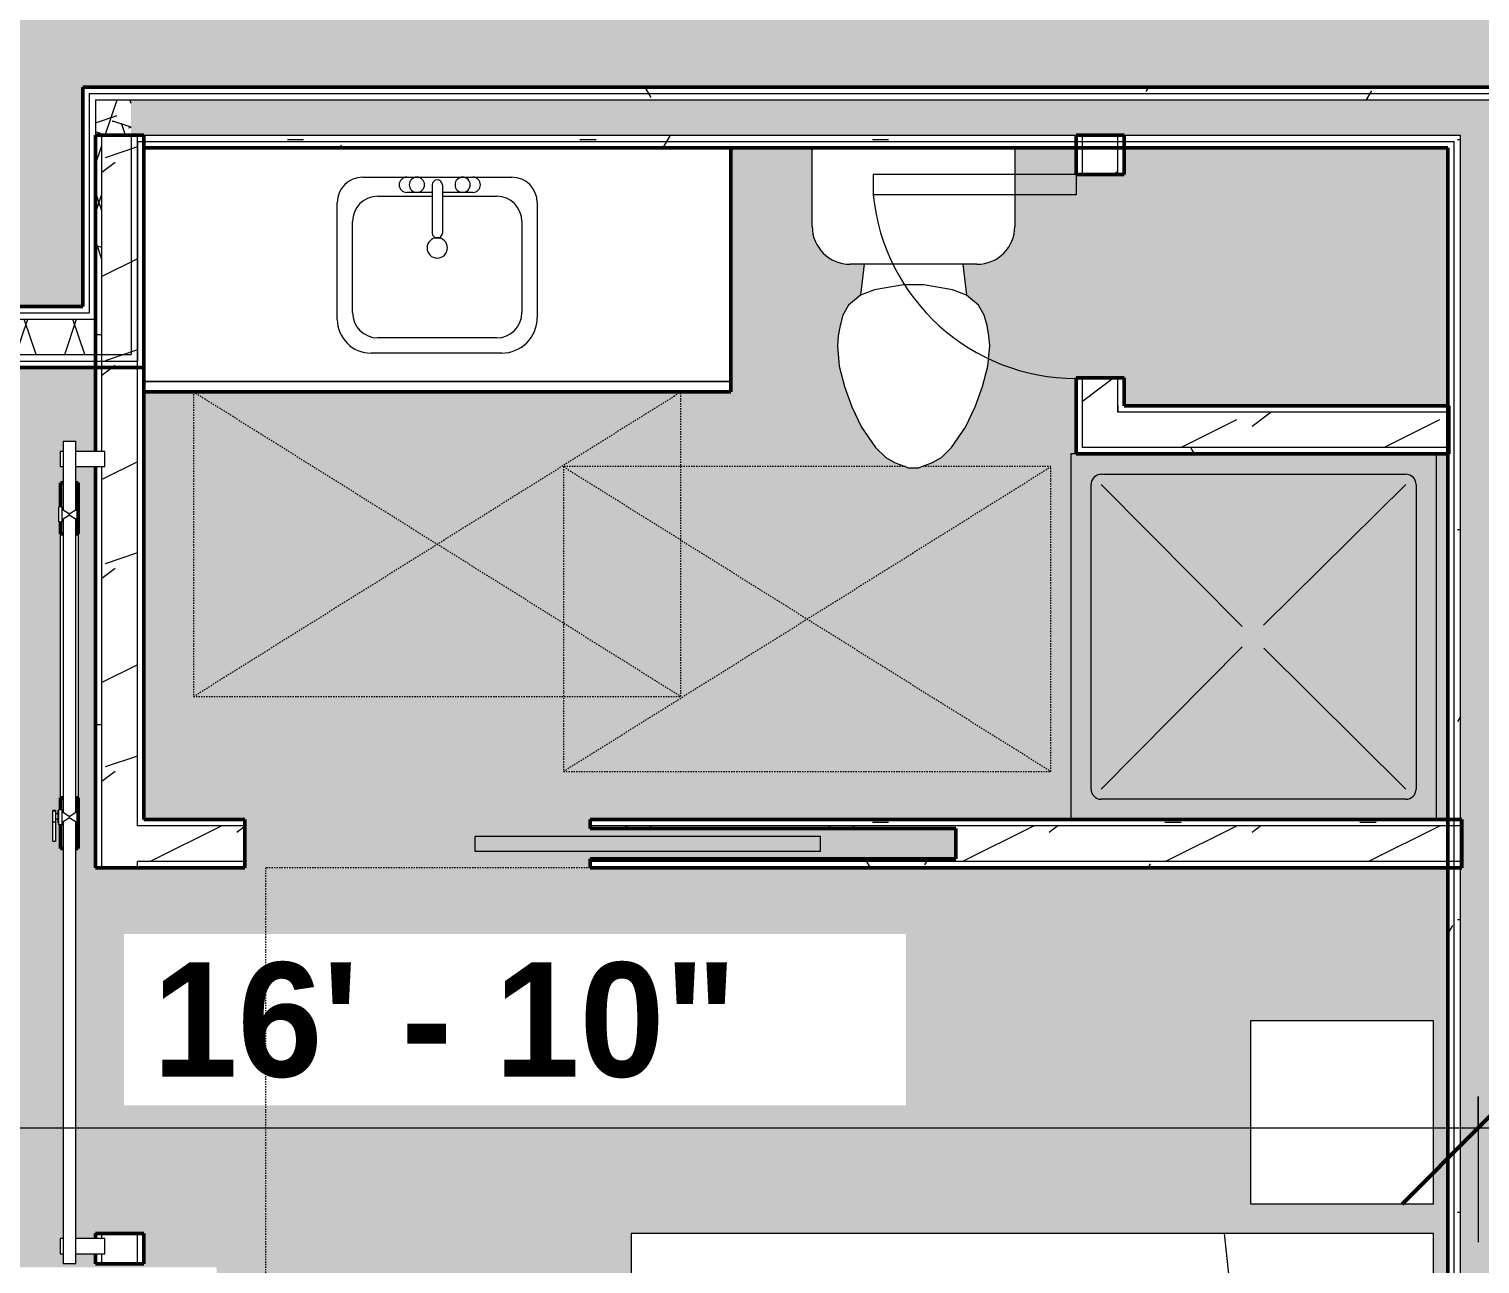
# Model space of a CAD drawing. Header units: inches. Extents: x -4292 to -464, y 9706 to 12474.
# Drawn here: x -3078.2 to -2935.4, y 10266.9 to 10388.5 of the extents above; entities that cross this region are included whole.
import ezdxf

# ---------------------------------------------------------------- set-up
doc = ezdxf.new("R2010")
doc.units = ezdxf.units.IN
doc.header["$MEASUREMENT"] = 0
doc.linetypes.add('Dash', pattern=[0.25, 0.125, -0.125])
for name, color, linetype, lineweight in [('A-ANNO-DIMS', 211, 'Continuous', 9), ('A-ANNO-DIMS-120', 211, 'Continuous', 9), ('A-AREA-PATT-4', 254, 'Continuous', 9), ('A-DOOR-1', 7, 'Continuous', 9), ('A-DOOR-2', 90, 'Continuous', 20), ('A-DOOR-3', 50, 'Continuous', 13), ('A-DOOR-4', 250, 'Continuous', 50), ('A-GENM-HDLN-1', 7, 'Dash', 9), ('A-WALL', 113, 'Continuous', 13), ('A-WALL-2', 250, 'Continuous', 50), ('A-WALL-3', 50, 'Continuous', 13), ('A-WALL-PATT-1', 7, 'Continuous', 9), ('A-WALL-PATT-2', 55, 'Continuous', 9), ('A-WALL-PATT-5', 111, 'Continuous', 9), ('I-FURN-2', 7, 'Continuous', 9), ('I-FURN-HDLN-1', 7, 'Dash', 9), ('I-WALL-1', 2, 'Continuous', 50), ('P-SANR-FIXT-1', 7, 'Continuous', 9), ('Q-CASE-1', 250, 'Continuous', 50), ('Q-CASE-2', 7, 'Continuous', 9)]:
    doc.layers.add(name, color=color, linetype=linetype, lineweight=lineweight)
doc.layers.add('A-AREA-PATT-6', color=254, linetype='Continuous', lineweight=9, transparency=1)
doc.styles.add('Century Gothic_B', font='GOTHICB.TTF', dxfattribs={"height": 11.25})
doc.dimstyles.new('OD__1__Tol__', dxfattribs={"dimscale": 12, "dimtxt": 11.746893, "dimasz": 1.25, "dimexe": 0.9375, "dimexo": 0.625, "dimgap": 0.15625, "dimtad": 1, "dimdec": 0, "dimzin": 3, "dimdsep": 46, "dimlunit": 4, "dimtxsty": 'Century Gothic_B', "dimblk1": 'OBLIQUE', "dimblk2": 'OBLIQUE', "dimsah": 1, "dimcen": 0.09, "dimdle": 0.9375, "dimazin": 0, "dimtfac": 1, "dimtdec": 4, "dimtix": 1, "dimtmove": 0, "dimatfit": 3, "dimfxl": 1, "dimtvp": 1, "dimtfill": 1, "dimfrac": 2, "dimtolj": 1, "dimtzin": 0, "dimarcsym": 2})
pattern_1 = [(0, (0, 0), (38.4, 9.6), [1.584, -27.216, 1.584, -27.216, -153.6]), (0, (0, 0), (38.4, 9.6), [-57.6, 1.584, -56.016, 1.584, -27.216, -67.2]), (0, (0, 0), (38.4, 9.6), [-144, 1.584, -17.616, 1.584, -46.416]), (120, (14.4, 4.8), (-27.513844, 28.4553755), [1.584, -27.216, 1.584, -27.216, -153.6]), (120, (14.4, 4.8), (-27.513844, 28.4553755), [-57.6, 1.584, -56.016, 1.584, -27.216, -67.2]), (120, (14.4, 4.8), (-27.513844, 28.4553755), [-144, 1.584, -17.616, 1.584, -46.416]), (240, (19.2, 24), (-10.886156, -38.0553755), [1.584, -27.216, 1.584, -27.216, -153.6]), (240, (19.2, 24), (-10.886156, -38.0553755), [-57.6, 1.584, -56.016, 1.584, -27.216, -67.2]), (240, (19.2, 24), (-10.886156, -38.0553755), [-144, 1.584, -17.616, 1.584, -46.416])]
pattern_2 = [(161.57, (0.6, 0.6), (-4.80033747, -0.00041462), [0, -34.152, 3.792, 0]), (18.43, (-0.6, 0.6), (-4.80033747, 0.00041462), [0, -34.152, 3.792, 0]), (108.43, (0.6, 0.6), (2.39913218, -12.00105099), [11.382, -26.562]), (71.57, (-0.6, 0.6), (2.39913218, 12.00105099), [11.382, -26.562])]
pattern_3 = [(216.87, (7.997, 19.992), (59.9755286, 39.9843071), [9.996, -89.964]), (206.565, (19.992, 13.994), (-19.991807, -19.992219), [22.352, -22.352]), (198.435, (19.992, 3.998), (-39.983821, -19.991955), [12.644, -50.576])]

# ---------------------------------------------------------------- blocks, each defined once
blk = doc.blocks.new('DIMBLOCK18-FLOOR PLAN - 1ST FLOOR')
at = {"layer": 'A-ANNO-DIMS-120', "lineweight": 50}
for p, q in [((-3137.12, 10280.31), (-3129.62, 10287.81)), ((-2935.52, 10280.31), (-2928.02, 10287.81)), ((-3137.12, 10280.31), (-3144.62, 10272.81)), ((-2935.52, 10280.31), (-2943.02, 10272.81))]:
    blk.add_line(p, q, dxfattribs=at)
at = {"layer": 'A-ANNO-DIMS-120'}
for p, q in [((-3137.12, 10283.41), (-3137.12, 10269.06)), ((-3137.12, 10280.31), (-3137.12, 10283.41)), ((-2935.52, 10283.41), (-2935.52, 10269.06)), ((-2935.52, 10280.31), (-2935.52, 10283.41)), ((-3137.12, 10280.31), (-2935.52, 10280.31))]:
    blk.add_line(p, q, dxfattribs=at)
at = {"layer": 'A-ANNO-DIMS-120', "color": 0, "insert": (-3066.06, 10296.6), "char_height": 11.25, "width": 71.3764, "attachment_point": 1, "line_spacing_factor": 0.984502, "style": 'Century Gothic_B', "bg_fill": 3, "box_fill_scale": 1.25, "bg_fill_color": 256, "bg_fill_true_color": 13158600, "bg_fill_transparency": 0}
blk.add_mtext('16\' - 10"', dxfattribs=at)
blk = doc.blocks.new('_Oblique')
at = {"color": 0, "linetype": 'ByBlock', "lineweight": -2}
blk.add_line((-0.5, -0.5), (0.5, 0.5), dxfattribs=at)
blk = doc.blocks.new('DIMBLOCK19-FLOOR PLAN - 1ST FLOOR')
at = {"layer": 'A-ANNO-DIMS-120', "lineweight": 50}
for p, q in [((-2935.52, 10280.31), (-2928.02, 10287.81)), ((-2701.7, 10280.31), (-2694.2, 10287.81)), ((-2935.52, 10280.31), (-2943.02, 10272.81)), ((-2701.7, 10280.31), (-2709.2, 10272.81))]:
    blk.add_line(p, q, dxfattribs=at)
at = {"layer": 'A-ANNO-DIMS-120'}
for p, q in [((-2935.52, 10283.41), (-2935.52, 10269.06)), ((-2935.52, 10280.31), (-2935.52, 10283.41)), ((-2701.7, 10283.41), (-2701.7, 10269.06)), ((-2701.7, 10280.31), (-2701.7, 10283.41)), ((-2935.52, 10280.31), (-2701.7, 10280.31))]:
    blk.add_line(p, q, dxfattribs=at)
at = {"layer": 'A-ANNO-DIMS-120', "color": 0, "insert": (-2843.97, 10296.6), "char_height": 11.25, "width": 60.8601, "attachment_point": 1, "line_spacing_factor": 0.984502, "style": 'Century Gothic_B', "bg_fill": 3, "box_fill_scale": 1.25, "bg_fill_color": 256, "bg_fill_true_color": 13158600, "bg_fill_transparency": 0}
blk.add_mtext('19\' - 6"', dxfattribs=at)

msp = doc.modelspace()

# ---------------------------------------------------------------- hatches: boundary and pattern name
at = {"layer": 'A-AREA-PATT-4'}
h = msp.add_hatch(color=256, dxfattribs=at)
h.paths.add_polyline_path([(-3131.12374, 10355.1894), (-3129.37374, 10355.1894), (-3129.37374, 10319.1894), (-3131.12374, 10319.1894), (-3131.12374, 10349.7289)], flags=0)
h.paths.add_polyline_path([(-2953.61252, 10018.7144), (-2938.52374, 10018.7144), (-2938.52374, 10050.6519), (-2965.14874, 10050.6519), (-2965.14874, 10050.0269), (-2969.89874, 10050.0269), (-2969.89874, 10055.4019), (-2962.39733, 10055.4019), (-2962.39733, 10157.1644), (-3017.15259, 10157.12279), (-3017.17465, 10154.433), (-3017.21025, 10154.34705), (-3017.34944, 10154.2894), (-3018.24552, 10154.26831), (-3018.24552, 10154.0394), (-3020.8687, 10154.0394), (-3020.8687, 10153.7894), (-3021.45925, 10153.7894), (-3021.45925, 10154.0394), (-3022.0498, 10154.0394), (-3022.0498, 10153.7894), (-3022.64035, 10153.7894), (-3022.64035, 10154.0394), (-3023.2309, 10154.0394), (-3023.2309, 10153.7894), (-3023.82145, 10153.7894), (-3023.82145, 10154.0394), (-3024.412, 10154.0394), (-3024.412, 10153.7894), (-3025.00255, 10153.7894), (-3025.00255, 10154.0394), (-3034.39358, 10154.0394), (-3034.39358, 10153.7894), (-3036.29501, 10153.7894), (-3036.30588, 10154.0394), (-3040.05964, 10154.0394), (-3040.05964, 10154.2894), (-3040.95574, 10154.2894), (-3041.15259, 10154.48625), (-3041.15259, 10157.1644), (-3052.73624, 10157.1644), (-3052.73624, 10149.1644), (-3088.48624, 10149.1644), (-3088.48624, 10157.1644), (-3093.23624, 10157.1644), (-3093.23624, 10266.56899), (-3059.73624, 10266.56899), (-3059.73624, 10256.7269), (-3058.98624, 10256.7269), (-3058.98624, 10254.2269), (-3059.73624, 10254.2269), (-3059.73624, 10222.9769), (-3061.11124, 10222.9769), (-3061.11124, 10193.9769), (-3059.73624, 10193.9769), (-3059.73624, 10193.7269), (-3058.98624, 10193.7269), (-3058.98624, 10191.2269), (-3059.73624, 10191.2269), (-3059.73624, 10185.9144), (-2938.52374, 10185.9144), (-2938.52374, 10305.9144), (-3022.97514, 10305.9144), (-3022.97514, 10306.7894), (-2986.97514, 10306.7894), (-2986.97514, 10309.7894), (-3022.97514, 10309.7894), (-3022.97514, 10310.6644), (-2938.52374, 10310.6644), (-2938.52374, 10346.6644), (-2975.13182, 10346.6644), (-2975.13182, 10354.1644), (-2970.38182, 10354.1644), (-2970.38182, 10351.4144), (-2938.52374, 10351.4144), (-2938.52374, 10376.7894), (-2970.38182, 10376.7894), (-2970.38182, 10374.1644), (-2975.13182, 10374.1644), (-2975.13182, 10376.7894), (-2981.1556, 10376.7894), (-2981.17697, 10368.90085), (-2981.28257, 10368.09876), (-2981.65482, 10367.20006), (-2982.24699, 10366.42834), (-2983.01871, 10365.83617), (-2983.91741, 10365.46392), (-2984.95813, 10365.33695), (-2986.27016, 10365.33695), (-2985.92244, 10362.31317), (-2984.73069, 10361.31317), (-2984.16393, 10360.31317), (-2983.80613, 10358.80365), (-2983.70848, 10358.1894), (-2983.63182, 10357.31317), (-2983.80613, 10355.32079), (-2984.34407, 10353.31317), (-2985.07201, 10351.31317), (-2986.00463, 10349.31317), (-2987.39206, 10347.31317), (-2988.39206, 10346.31317), (-2989.25808, 10345.81317), (-2990.63182, 10345.31317), (-2991.63182, 10345.31317), (-2993.00556, 10345.81317), (-2993.87159, 10346.31317), (-2994.87159, 10347.31317), (-2996.25902, 10349.31317), (-2997.19163, 10351.31317), (-2997.91957, 10353.31317), (-2998.45751, 10355.32079), (-2998.63182, 10357.31317), (-2998.45751, 10358.80365), (-2998.22522, 10359.84478), (-2998.09972, 10360.31317), (-2997.53296, 10361.31317), (-2996.3412, 10362.31317), (-2995.99349, 10365.33695), (-2997.38182, 10365.33695), (-2998.34624, 10365.46392), (-2999.24493, 10365.83617), (-3000.01666, 10366.42834), (-3000.60882, 10367.20006), (-3000.98108, 10368.09876), (-3001.10804, 10369.24906), (-3001.10804, 10376.7894), (-3009.13182, 10376.7894), (-3009.13182, 10352.7894), (-3066.92374, 10352.7894), (-3066.92374, 10310.6644), (-3056.97514, 10310.6644), (-3056.97514, 10305.9144), (-3071.67374, 10305.9144), (-3071.67374, 10345.4144), (-3073.62166, 10345.4144), (-3073.62166, 10343.81018), (-3073.37166, 10343.81018), (-3073.37166, 10307.81018), (-3073.62166, 10307.81018), (-3073.62166, 10269.4144), (-3071.67374, 10269.4144), (-3071.67374, 10269.9144), (-3066.92374, 10269.9144), (-3066.92374, 10266.9144), (-3071.67374, 10266.9144), (-3071.67374, 10267.9144), (-3073.62166, 10267.9144), (-3073.64296, 10266.9144), (-3074.87166, 10266.9144), (-3074.87166, 10267.9144), (-3075.14483, 10267.9144), (-3075.14483, 10269.4144), (-3074.87166, 10269.4144), (-3074.87166, 10307.81018), (-3075.12166, 10307.81018), (-3075.12166, 10310.14837), (-3075.29874, 10310.14837), (-3075.29874, 10310.42862), (-3075.37166, 10310.48223), (-3075.37166, 10310.80362), (-3075.62166, 10310.75546), (-3075.62166, 10308.55308), (-3075.87166, 10308.60784), (-3075.87166, 10311.54545), (-3075.62166, 10311.49528), (-3075.62166, 10311.15717), (-3075.37166, 10311.15748), (-3075.37166, 10311.53217), (-3075.29874, 10311.53217), (-3075.29874, 10311.64837), (-3075.12166, 10311.64837), (-3075.14483, 10339.97199), (-3075.29874, 10339.97199), (-3075.29874, 10341.47199), (-3075.12166, 10341.47199), (-3075.12166, 10343.81018), (-3074.87166, 10343.81018), (-3074.87166, 10345.4144), (-3075.14483, 10345.4144), (-3075.12166, 10346.9144), (-3074.87166, 10346.9144), (-3074.85037, 10347.9144), (-3073.62166, 10347.9144), (-3073.62166, 10346.9144), (-3071.67374, 10346.9144), (-3071.67374, 10355.1894), (-3095.12374, 10355.1894), (-3095.12374, 10357.1269), (-3095.74874, 10357.1269), (-3095.74874, 10358.1894), (-3130.49874, 10358.1894), (-3130.49874, 10357.1269), (-3131.12374, 10357.1269), (-3131.12374, 10355.1894), (-3134.12374, 10355.1894), (-3134.12374, 10050.9894), (-3133.01911, 10050.9894), (-3133.01911, 10046.2394), (-3134.12374, 10046.2394), (-3134.12374, 10018.7144), (-3101.72155, 10018.7144), (-3101.72155, 10046.2394), (-3103.01911, 10046.2394), (-3103.01911, 10050.9894), (-3101.57233, 10050.9894), (-3101.57233, 10110.9894), (-3071.57233, 10110.9894), (-3071.57233, 10050.9894), (-3096.97155, 10050.9894), (-3096.97155, 10018.7144), (-2969.89874, 10018.7144), (-2969.89874, 10020.0269), (-2965.14874, 10020.0269), (-2965.14874, 10018.7144)], flags=0)
h.paths.add_polyline_path([(-3131.76911, 10019.0894), (-3131.76911, 10044.3394), (-3130.75633, 10044.3394), (-3130.71887, 10044.8394), (-3130.03189, 10044.8394), (-3130.03189, 10044.3394), (-3113.76059, 10044.3394), (-3113.73562, 10044.8394), (-3113.27763, 10044.8394), (-3113.27763, 10044.3394), (-3103.76911, 10044.3394), (-3103.76911, 10019.0894), (-3130.76911, 10019.0894)], flags=0)
h.paths.add_polyline_path([(-2965.14874, 10022.0269), (-2965.98624, 10022.0269), (-2965.98624, 10047.0269), (-2939.98624, 10047.0269), (-2939.98624, 10022.0269), (-2953.61252, 10022.0269)], flags=0)
h.paths.add_polyline_path([(-3020.92838, 10029.62206), (-3055.92838, 10029.62206), (-3055.92838, 10035.62206), (-3056.92838, 10035.62206), (-3056.92838, 10107.62206), (-3055.92838, 10107.62206), (-3055.92838, 10113.62206), (-3020.92838, 10113.62206), (-3020.92838, 10038.34296)], flags=0)
h.paths.add_polyline_path([(-3118.99924, 10057.47913), (-3133.69733, 10057.47913), (-3133.69733, 10129.47913), (-3117.57233, 10129.47913), (-3117.57233, 10111.47913), (-3121.57233, 10111.47913), (-3121.57233, 10075.47913), (-3117.57233, 10075.47913), (-3117.57233, 10057.47913)], flags=0)
h.paths.add_polyline_path([(-3086.48624, 10179.1644), (-3052.73624, 10179.1644), (-3052.73624, 10181.1644), (-3088.48624, 10181.1644), (-3088.48624, 10179.1644)], flags=0)
h.paths.add_polyline_path([(-3064.48624, 10185.9144), (-3064.48624, 10191.2269), (-3065.23624, 10191.2269), (-3065.23624, 10193.7269), (-3064.48624, 10193.7269), (-3064.48624, 10193.9769), (-3062.48624, 10193.9769), (-3062.48624, 10224.9769), (-3061.11124, 10224.9769), (-3061.11124, 10253.9769), (-3064.48624, 10253.9769), (-3064.48624, 10254.2269), (-3065.23624, 10254.2269), (-3065.23624, 10256.7269), (-3064.48624, 10256.7269), (-3064.48624, 10261.81899), (-3088.48624, 10261.81899), (-3088.48624, 10185.9144), (-3065.23624, 10185.9144)], flags=0)
h.paths.add_polyline_path([(-2939.94662, 10188.9144), (-2957.94662, 10188.9144), (-2957.94662, 10206.9144), (-2939.94662, 10206.9144), (-2939.94662, 10204.41546)], flags=0)
h.paths.add_polyline_path([(-2939.94662, 10209.9144), (-3018.94662, 10209.9144), (-3018.94662, 10269.9144), (-2939.94662, 10269.9144)], flags=0)
h.paths.add_polyline_path([(-2957.94662, 10272.84623), (-2957.94662, 10290.84623), (-2939.94662, 10290.84623), (-2939.94662, 10272.84623)], flags=0)
at = {"layer": 'A-AREA-PATT-6'}
msp.add_hatch(color=256, dxfattribs=at).paths.add_polyline_path([(-2688.21046, 10240.1769), (-2652.21046, 10240.1769), (-2652.21046, 10240.7394), (-2650.21046, 10240.7394), (-2650.21046, 10246.3644), (-2640.92374, 10246.3644), (-2640.92374, 10336.9894), (-2641.67374, 10336.9894), (-2641.67374, 10338.9894), (-2639.73624, 10338.9894), (-2639.73624, 10339.6144), (-2637.92374, 10339.6144), (-2637.92374, 10374.3644), (-2639.73624, 10374.3644), (-2639.73624, 10374.9894), (-2641.67374, 10374.9894), (-2641.67374, 10376.9894), (-2640.92374, 10376.9894), (-2640.92374, 10389.9894), (-2522.94874, 10389.9894), (-2522.94874, 10390.69991), (-2522.23822, 10389.9894), (-2517.99558, 10389.9894), (-2504.54043, 10376.53425), (-2503.12622, 10377.94846), (-2501.7562, 10376.57844), (-2501.31426, 10377.02038), (-2500.03262, 10375.73875), (-2475.46066, 10400.31071), (-2476.7423, 10401.59234), (-2476.30035, 10402.03428), (-2477.67037, 10403.4043), (-2476.25616, 10404.81852), (-2475.72583, 10404.28819), (-2464.14696, 10415.86706), (-2475.46066, 10427.18077), (-2475.99099, 10426.65044), (-2477.40521, 10428.06465), (-2476.03519, 10429.43467), (-2476.47713, 10429.87661), (-2475.1955, 10431.15825), (-2499.76746, 10455.73021), (-2501.04909, 10454.44857), (-2501.49103, 10454.89052), (-2502.86477, 10453.52421), (-2504.27527, 10454.93471), (-2510.12374, 10449.08624), (-2510.12374, 10448.7894), (-2650.52374, 10448.7894), (-2650.52374, 10470.3894), (-2670.72374, 10470.3894), (-2670.72374, 10469.6394), (-2672.72374, 10469.6394), (-2672.72374, 10471.5769), (-2673.34874, 10471.5769), (-2673.34874, 10473.3894), (-2708.09874, 10473.3894), (-2708.09874, 10471.5769), (-2708.72374, 10471.5769), (-2708.72374, 10469.6394), (-2710.72374, 10469.6394), (-2710.72374, 10470.3894), (-2718.72374, 10470.3894), (-2718.72374, 10469.6394), (-2720.72374, 10469.6394), (-2720.72374, 10471.5769), (-2721.34874, 10471.5769), (-2721.34874, 10473.3894), (-2756.09874, 10473.3894), (-2756.09874, 10471.5769), (-2756.72374, 10471.5769), (-2756.72374, 10469.6394), (-2758.72374, 10469.6394), (-2758.72374, 10470.3894), (-2778.92374, 10470.3894), (-2778.92374, 10448.7894), (-3024.92374, 10448.7894), (-3024.92374, 10470.3894), (-3045.12374, 10470.3894), (-3045.12374, 10470.6394), (-3047.12374, 10470.6394), (-3047.12374, 10472.5769), (-3047.74874, 10472.5769), (-3047.74874, 10473.3894), (-3082.49874, 10473.3894), (-3082.49874, 10472.5769), (-3083.12374, 10472.5769), (-3083.12374, 10470.6394), (-3085.12374, 10470.6394), (-3085.12374, 10470.3894), (-3086.12374, 10470.3894), (-3086.12374, 10448.9144), (-3207.32374, 10448.9144), (-3207.32374, 10470.3894), (-3208.32374, 10470.3894), (-3208.32374, 10470.6394), (-3210.32374, 10470.6394), (-3210.32374, 10472.5769), (-3210.94874, 10472.5769), (-3210.94874, 10473.3894), (-3245.69874, 10473.3894), (-3245.69874, 10472.5769), (-3246.32374, 10472.5769), (-3246.32374, 10470.6394), (-3248.32374, 10470.6394), (-3248.32374, 10470.3894), (-3268.52374, 10470.3894), (-3268.52374, 10448.9144), (-3408.92374, 10448.9144), (-3408.92374, 10813.4894), (-3408.48546, 10817.1769), (-3408.48546, 11164.5894), (-3407.86046, 11164.5894), (-3407.86046, 11241.3894), (-3477.97374, 11241.3894), (-3477.97374, 11237.3894), (-3477.22374, 11237.3894), (-3477.22374, 11235.3894), (-3479.16124, 11235.3894), (-3479.16124, 11234.7644), (-3480.97374, 11234.7644), (-3480.97374, 11200.0144), (-3479.16124, 11200.0144), (-3479.12294, 11199.3894), (-3477.22374, 11199.3894), (-3477.22374, 11197.3894), (-3477.97374, 11197.3894), (-3477.97374, 11007.9894), (-3498.92374, 11007.9894), (-3498.92374, 11006.9894), (-3499.17374, 11006.9894), (-3499.17374, 11004.9894), (-3501.11124, 11004.9894), (-3501.11124, 11004.3644), (-3501.92374, 11004.3644), (-3501.92374, 10969.6144), (-3501.11124, 10969.6144), (-3501.11124, 10968.9894), (-3499.17374, 10968.9894), (-3499.17374, 10966.9894), (-3498.92374, 10966.9894), (-3498.92374, 10946.7894), (-3477.97374, 10946.7894), (-3477.97374, 10729.5894), (-3498.92374, 10729.5894), (-3498.92374, 10709.3894), (-3499.17374, 10709.3894), (-3499.17374, 10707.3894), (-3501.11124, 10707.3894), (-3501.11124, 10706.7644), (-3501.92374, 10706.7644), (-3501.92374, 10672.0144), (-3501.11124, 10672.0144), (-3501.11124, 10671.3894), (-3499.17374, 10671.3894), (-3499.17374, 10669.3894), (-3498.92374, 10669.3894), (-3498.92374, 10668.3894), (-3477.97374, 10668.3894), (-3477.97374, 10412.7894), (-3498.92374, 10412.7894), (-3498.92374, 10392.5894), (-3499.17374, 10392.5894), (-3499.17374, 10390.5894), (-3501.11124, 10390.5894), (-3501.11124, 10389.9644), (-3501.92374, 10389.9644), (-3501.92374, 10355.2144), (-3501.11124, 10355.2144), (-3501.11124, 10354.5894), (-3499.17374, 10354.5894), (-3499.17374, 10352.5894), (-3498.92374, 10352.5894), (-3498.92374, 10351.5894), (-3494.92374, 10351.5894), (-3494.92374, 10352.3394), (-3492.92374, 10352.3394), (-3492.92374, 10350.4019), (-3492.29874, 10350.4019), (-3492.29874, 10348.5894), (-3457.54874, 10348.5894), (-3457.54874, 10350.4019), (-3456.92374, 10350.4019), (-3456.92374, 10352.3394), (-3454.92374, 10352.3394), (-3454.92374, 10351.5894), (-3418.52374, 10351.5894), (-3418.52374, 10382.7894), (-3201.32374, 10382.7894), (-3201.32374, 10361.1894), (-3181.12374, 10361.1894), (-3181.12374, 10360.9394), (-3179.12374, 10360.9394), (-3179.12374, 10359.0019), (-3178.49874, 10359.0019), (-3178.49874, 10358.1894), (-3143.74874, 10358.1894), (-3143.74874, 10359.0019), (-3143.12374, 10359.0019), (-3143.12374, 10360.9394), (-3141.12374, 10360.9394), (-3141.12374, 10361.1894), (-3133.12374, 10361.1894), (-3133.12374, 10360.9394), (-3131.12374, 10360.9394), (-3131.12374, 10359.0019), (-3130.49874, 10359.0019), (-3130.49874, 10358.1894), (-3095.74874, 10358.1894), (-3095.74874, 10359.0019), (-3095.12374, 10359.0019), (-3095.12374, 10360.9394), (-3093.12374, 10360.9394), (-3093.12374, 10361.1894), (-3072.92374, 10361.1894), (-3072.92374, 10382.7894), (-2794.69874, 10382.7894), (-2794.69874, 10383.5394), (-2792.69874, 10383.5394), (-2792.69874, 10381.6019), (-2792.07374, 10381.6019), (-2792.07374, 10379.7894), (-2757.32374, 10379.7894), (-2757.32374, 10381.6019), (-2756.69874, 10381.6019), (-2756.69874, 10383.5394), (-2754.69874, 10383.5394), (-2754.69874, 10382.7894), (-2698.69874, 10382.7894), (-2698.69874, 10246.3644), (-2690.21046, 10246.3644), (-2690.21046, 10240.7394), (-2688.21046, 10240.7394)], flags=0)
at = {"layer": 'A-WALL-PATT-1'}
h = msp.add_hatch(dxfattribs=at)
h.set_pattern_fill('FP_3', color=256, style=0, pattern_type=2)
h.set_pattern_definition(pattern_1)
h.paths.add_polyline_path([(-2953.61252, 10346.6644), (-2938.52374, 10346.66613), (-2938.52374, 10347.2894), (-2975.13182, 10347.2894), (-2975.13182, 10346.6644), (-2971.00682, 10346.6644)], flags=0)
h = msp.add_hatch(dxfattribs=at)
h.set_pattern_fill('FP_3', color=256, style=0, pattern_type=2)
h.set_pattern_definition(pattern_1)
h.paths.add_polyline_path([(-2953.61252, 10310.0394), (-2938.52374, 10310.04942), (-2938.52374, 10310.6644), (-3022.97514, 10310.6644), (-3022.97514, 10310.0394), (-2957.94662, 10310.0394)], flags=0)
h.paths.add_polyline_path([(-3063.87033, 10310.0394), (-3056.97514, 10310.0394), (-3056.97514, 10310.6644), (-3066.92374, 10310.6644), (-3066.92374, 10310.0394)], flags=0)
h = msp.add_hatch(dxfattribs=at)
h.set_pattern_fill('FP_3', color=256, style=0, pattern_type=2)
h.set_pattern_definition(pattern_1)
h.paths.add_polyline_path([(-3056.97514, 10305.9144), (-3056.97514, 10306.5394), (-3066.92374, 10306.5394), (-3066.92374, 10305.9144), (-3063.87033, 10305.9144)], flags=0)
h.paths.add_polyline_path([(-3022.97514, 10305.9144), (-2938.52374, 10305.9144), (-2938.52374, 10306.5394), (-3022.97514, 10306.5394)], flags=0)
at = {"layer": 'A-WALL-PATT-2'}
h = msp.add_hatch(dxfattribs=at)
h.set_pattern_fill('FP_7', color=256, style=0, pattern_type=2)
h.set_pattern_definition(pattern_3)
h.paths.add_polyline_path([(-2971.00682, 10350.7894), (-2971.00682, 10354.1644), (-2974.50682, 10354.1644), (-2974.50682, 10350.7894)], flags=0)
h.paths.add_polyline_path([(-2974.15374, 10374.1644), (-2971.00682, 10374.1644), (-2971.00682, 10376.7894), (-2974.50682, 10376.7894), (-2974.50682, 10374.1644)], flags=0)
h = msp.add_hatch(dxfattribs=at)
h.set_pattern_fill('FP_7', color=256, style=0, pattern_type=2)
h.set_pattern_definition(pattern_3)
h.paths.add_polyline_path([(-2938.52374, 10347.2894), (-2938.52374, 10350.7894), (-2974.50682, 10350.7894), (-2974.50682, 10347.2894), (-2953.61252, 10347.2894)], flags=0)
h = msp.add_hatch(dxfattribs=at)
h.set_pattern_fill('FP_7', color=256, style=0, pattern_type=2)
h.set_pattern_definition(pattern_3)
h.paths.add_polyline_path([(-2950.09115, 10306.5394), (-2938.52374, 10306.5463), (-2938.52374, 10310.0394), (-3022.97514, 10310.0394), (-3022.97514, 10309.7894), (-2986.97514, 10309.7894), (-2986.97514, 10306.7894), (-3022.97514, 10306.7894), (-3022.97514, 10306.5394), (-2953.61252, 10306.5394)], flags=0)
h.paths.add_polyline_path([(-3056.97514, 10306.5394), (-3056.97514, 10310.0394), (-3067.54874, 10310.00013), (-3067.54874, 10306.5394), (-3063.87033, 10306.5394)], flags=0)
at = {"layer": 'A-WALL-PATT-5'}
h = msp.add_hatch(dxfattribs=at)
h.set_pattern_fill('FP_3', color=256, style=0, pattern_type=2)
h.set_pattern_definition(pattern_1)
h.paths.add_polyline_path([(-2754.69874, 10382.1644), (-2699.32374, 10382.1644), (-2699.32374, 10382.7894), (-2754.69874, 10382.7894)], flags=0)
h.paths.add_polyline_path([(-2950.54357, 10382.1644), (-2794.69874, 10382.1644), (-2794.69874, 10382.7894), (-3072.29874, 10382.7894), (-3072.29874, 10382.1644), (-2953.61252, 10382.1644)], flags=0)
h = msp.add_hatch(dxfattribs=at)
h.set_pattern_fill('FP_3', color=256, style=0, pattern_type=2)
h.set_pattern_definition(pattern_1)
h.paths.add_polyline_path([(-2699.94874, 10381.5394), (-2699.95163, 10382.1644), (-2754.69874, 10382.1644), (-2754.69874, 10381.5394), (-2703.44874, 10381.5394)], flags=0)
h.paths.add_polyline_path([(-3063.87033, 10381.5394), (-2794.69874, 10381.5394), (-2794.69874, 10382.1644), (-3071.67374, 10382.1644), (-3071.67374, 10381.5394), (-3066.92374, 10381.5394)], flags=0)
h = msp.add_hatch(dxfattribs=at)
h.set_pattern_fill('FP_38', color=256, style=0, pattern_type=2)
h.set_pattern_definition(pattern_2)
h.paths.add_polyline_path([(-3071.04874, 10359.3144), (-3071.04874, 10378.0394), (-3068.17374, 10378.0394), (-3068.17374, 10381.5394), (-3071.67374, 10381.5394), (-3071.67374, 10359.9394)], flags=0)
h = msp.add_hatch(dxfattribs=at)
h.set_pattern_fill('FP_38', color=256, style=0, pattern_type=2)
h.set_pattern_definition(pattern_2)
h.paths.add_polyline_path([(-2703.44874, 10378.0394), (-2703.44874, 10381.5394), (-2754.69874, 10381.5394), (-2754.69874, 10378.0394), (-2704.07374, 10378.0394)], flags=0)
h.paths.add_polyline_path([(-3067.54874, 10378.0394), (-2794.69874, 10378.0394), (-2794.69874, 10381.5394), (-3068.17374, 10381.5394), (-3068.17374, 10378.0394)], flags=0)
h = msp.add_hatch(dxfattribs=at)
h.set_pattern_fill('FP_3', color=256, style=0, pattern_type=2)
h.set_pattern_definition(pattern_1)
h.paths.add_polyline_path([(-2754.69874, 10377.4144), (-2704.07374, 10377.4144), (-2704.07672, 10378.0394), (-2754.69874, 10378.0394), (-2754.69874, 10377.7894)], flags=0)
h.paths.add_polyline_path([(-3063.87033, 10377.4144), (-2937.27374, 10377.4144), (-2937.27374, 10378.0394), (-3066.92374, 10378.0394), (-3066.92374, 10377.4144)], flags=0)
h.paths.add_polyline_path([(-2898.48361, 10377.4144), (-2803.37233, 10377.4144), (-2803.37233, 10378.0394), (-2933.77374, 10378.0394), (-2933.77374, 10377.4144), (-2926.04806, 10377.4144)], flags=0)
h.paths.add_polyline_path([(-2794.69874, 10377.4144), (-2794.69874, 10378.0394), (-2799.87233, 10378.01604), (-2799.87233, 10377.4144), (-2795.08583, 10377.4144)], flags=0)
h = msp.add_hatch(dxfattribs=at)
h.set_pattern_fill('FP_3', color=256, style=0, pattern_type=2)
h.set_pattern_definition(pattern_1)
h.paths.add_polyline_path([(-2704.69874, 10376.7894), (-2704.70173, 10377.4144), (-2754.69874, 10377.4144), (-2754.69874, 10376.7894), (-2705.53244, 10376.7894)], flags=0)
h.paths.add_polyline_path([(-2938.52374, 10376.7894), (-2937.89874, 10376.7894), (-2937.89874, 10377.4144), (-3066.92374, 10377.4144), (-3066.92374, 10376.7894), (-2939.83029, 10376.7894)], flags=0)
h.paths.add_polyline_path([(-2932.52374, 10376.7894), (-2803.37233, 10376.7894), (-2803.37233, 10377.4144), (-2933.14874, 10377.4144), (-2933.14874, 10376.7894)], flags=0)
h.paths.add_polyline_path([(-2794.69874, 10376.7894), (-2794.69874, 10377.4144), (-2799.87233, 10377.39094), (-2799.87233, 10376.7894)], flags=0)
h = msp.add_hatch(dxfattribs=at)
h.set_pattern_fill('FP_3', color=256, style=0, pattern_type=2)
h.set_pattern_definition(pattern_1)
h.paths.add_polyline_path([(-2937.89874, 10018.0894), (-2937.89874, 10181.7894), (-2938.52374, 10181.7894), (-2938.52374, 10018.0894)], flags=0)
h.paths.add_polyline_path([(-2938.52374, 10185.2894), (-2937.89874, 10185.2894), (-2937.89874, 10376.7894), (-2938.52374, 10376.7894), (-2938.52374, 10204.41546)], flags=0)
h = msp.add_hatch(dxfattribs=at)
h.set_pattern_fill('FP_3', color=256, style=0, pattern_type=2)
h.set_pattern_definition(pattern_1)
h.paths.add_polyline_path([(-2937.27374, 10018.0894), (-2937.27374, 10181.7894), (-2937.89874, 10181.7894), (-2937.89874, 10018.0894)], flags=0)
h.paths.add_polyline_path([(-2937.27374, 10185.2894), (-2937.27374, 10377.4144), (-2937.89874, 10377.4144), (-2937.89874, 10185.2894), (-2937.60741, 10185.2894)], flags=0)
h = msp.add_hatch(dxfattribs=at)
h.set_pattern_fill('FP_38', color=256, style=0, pattern_type=2)
h.set_pattern_definition(pattern_2)
h.paths.add_polyline_path([(-2933.77374, 10018.0894), (-2933.77374, 10378.0394), (-2937.27374, 10378.0394), (-2937.27374, 10018.0894)], flags=0)
h = msp.add_hatch(dxfattribs=at)
h.set_pattern_fill('FP_3', color=256, style=0, pattern_type=2)
h.set_pattern_definition(pattern_1)
h.paths.add_polyline_path([(-3093.12374, 10359.9394), (-3072.29874, 10359.9394), (-3072.29874, 10360.5644), (-3093.12374, 10360.5644)], flags=0)
h.paths.add_polyline_path([(-3133.12374, 10359.9394), (-3133.12374, 10360.5644), (-3138.87374, 10360.5644), (-3138.87374, 10359.9394), (-3134.12374, 10359.9394)], flags=0)
h = msp.add_hatch(dxfattribs=at)
h.set_pattern_fill('FP_38', color=256, style=0, pattern_type=2)
h.set_pattern_definition(pattern_2)
h.paths.add_polyline_path([(-3133.12374, 10356.4394), (-3133.12374, 10359.9394), (-3135.37374, 10359.9394), (-3135.37374, 10356.4394), (-3134.12374, 10356.4394)], flags=0)
h.paths.add_polyline_path([(-3072.29874, 10356.4394), (-3071.67374, 10356.4394), (-3071.67374, 10359.9394), (-3093.12374, 10359.9394), (-3093.12374, 10356.4394), (-3072.92374, 10356.4394)], flags=0)

# ---------------------------------------------------------------- linework, layer by layer
at = {"layer": 'A-DOOR-1'}
for p, q in [((-3075.62166, 10311.54545), (-3075.87166, 10311.54545)), ((-3075.62166, 10311.50632), (-3075.87166, 10311.50632)), ((-3075.87166, 10310.40821), (-3075.87166, 10311.47751)), ((-3075.62166, 10311.47751), (-3075.62166, 10310.40821)), ((-3075.37166, 10311.23039), (-3075.62166, 10311.23039)), ((-3075.37166, 10311.23039), (-3075.62166, 10311.23039)), ((-3075.29874, 10311.60539), (-3075.37166, 10311.60539)), ((-3075.37166, 10311.35539), (-3075.37166, 10311.60539)), ((-3075.37166, 10311.60539), (-3075.37166, 10311.53217)), ((-3075.37166, 10310.60539), (-3075.37166, 10311.35539)), ((-3075.62166, 10310.40821), (-3075.87166, 10310.40821)), ((-3075.62166, 10310.73039), (-3075.37166, 10310.73039)), ((-3075.62166, 10310.73039), (-3075.37166, 10310.73039)), ((-3075.37166, 10310.35539), (-3075.37166, 10310.60539)), ((-3075.37166, 10310.42862), (-3075.37166, 10310.35539)), ((-3075.37166, 10310.35539), (-3075.29874, 10310.35539)), ((-3075.87166, 10308.53474), (-3075.62166, 10308.53474))]:
    msp.add_line(p, q, dxfattribs=at)
msp.add_arc((-2975.13182, 10374.1644), 20.06659, 185.7200609, 270, dxfattribs=at)
for points in [[(-3075.87166, 10311.49528), (-3075.87166, 10311.51442), (-3075.87166, 10311.53101), (-3075.87166, 10311.54545)], [(-3075.62166, 10311.54545), (-3075.62166, 10311.53101), (-3075.62166, 10311.51442), (-3075.62166, 10311.49528)]]:
    msp.add_open_spline(points, degree=3, dxfattribs=at)
for points, knots in [([(-3075.87166, 10308.54605), (-3075.87166, 10308.54292), (-3075.87166, 10308.52256), (-3075.87166, 10308.56115), (-3075.87166, 10308.88435), (-3075.87166, 10309.20596), (-3075.87166, 10309.54927), (-3075.87166, 10309.96309), (-3075.87166, 10310.40821)], [0.4885653525, 0.4885653525, 0.4885653525, 0.4885653525, 0.4969615954, 0.5563887011, 0.6054887504, 0.6485379112, 0.6854273364, 0.7222270429, 0.7222270429, 0.7222270429, 0.7222270429]), ([(-3075.62166, 10310.40821), (-3075.62166, 10309.96309), (-3075.62166, 10309.54927), (-3075.62166, 10309.20596), (-3075.62166, 10308.88435), (-3075.62166, 10308.56115), (-3075.62166, 10308.52256), (-3075.62166, 10308.54292), (-3075.62166, 10308.54605)], [-0.7222270429, -0.7222270429, -0.7222270429, -0.7222270429, -0.6854273364, -0.6485379112, -0.6054887504, -0.5563887011, -0.4969615954, -0.4885653525, -0.4885653525, -0.4885653525, -0.4885653525])]:
    msp.add_open_spline(points, degree=3, knots=knots, dxfattribs=at)
at = {"layer": 'A-DOOR-2'}
for p, q in [((-2995.0985, 10374.1644), (-2995.0985, 10372.1644)), ((-2975.13182, 10374.1644), (-2995.0985, 10374.1644)), ((-2975.13182, 10374.1644), (-2975.13182, 10372.1644)), ((-2975.13182, 10372.1644), (-2995.0985, 10372.1644)), ((-3034.30847, 10307.5394), (-3034.30847, 10309.0394)), ((-3034.30847, 10309.0394), (-3000.30847, 10309.0394)), ((-3000.30847, 10309.0394), (-3000.30847, 10307.5394)), ((-3000.30847, 10307.5394), (-3034.30847, 10307.5394))]:
    msp.add_line(p, q, dxfattribs=at)
at = {"layer": 'A-DOOR-3'}
for p, q in [((-3074.87166, 10346.9144), (-3075.14483, 10346.9144)), ((-3075.14483, 10346.9144), (-3075.14483, 10345.4144)), ((-3074.87166, 10347.9144), (-3074.87166, 10341.1424)), ((-3074.87166, 10347.9144), (-3074.24666, 10347.9144)), ((-3074.24666, 10347.9144), (-3073.62166, 10347.9144)), ((-3070.76983, 10346.9144), (-3073.62192, 10346.9144)), ((-3073.62166, 10341.15058), (-3073.62166, 10347.9144)), ((-3070.76983, 10345.4144), (-3070.76983, 10346.9144)), ((-3075.14483, 10345.4144), (-3074.87166, 10345.4144)), ((-3073.62232, 10345.4144), (-3070.76983, 10345.4144)), ((-3075.29874, 10339.97199), (-3075.29874, 10341.47199)), ((-3074.97314, 10341.47199), (-3075.29874, 10341.47199)), ((-3074.97314, 10339.97199), (-3074.97314, 10341.47199)), ((-3074.22314, 10340.73722), (-3074.97314, 10341.20597)), ((-3073.53304, 10341.20597), (-3074.28304, 10340.73722)), ((-3073.53304, 10341.20597), (-3073.53304, 10340.70597)), ((-3075.29874, 10339.97199), (-3074.97314, 10339.97199)), ((-3074.97314, 10340.20597), (-3074.22314, 10340.67471)), ((-3074.87166, 10340.26939), (-3074.87166, 10311.35083)), ((-3074.28304, 10340.67471), (-3073.53304, 10340.20597)), ((-3073.62166, 10311.35901), (-3073.62166, 10340.26148)), ((-3073.53304, 10340.70597), (-3073.53304, 10340.20597)), ((-3075.12166, 10312.81018), (-3075.12166, 10338.81018)), ((-3073.37166, 10338.81018), (-3073.37166, 10312.81018)), ((-3075.29874, 10310.14837), (-3075.29874, 10311.64837)), ((-3075.29874, 10311.64837), (-3074.97314, 10311.64837)), ((-3074.97314, 10310.14837), (-3074.97314, 10311.64837)), ((-3074.22314, 10310.94565), (-3074.97314, 10311.4144)), ((-3073.53304, 10311.4144), (-3074.28304, 10310.94565)), ((-3073.53304, 10311.4144), (-3073.53304, 10310.9144)), ((-3074.97314, 10310.14837), (-3075.29874, 10310.14837)), ((-3074.97314, 10310.4144), (-3074.22314, 10310.88315)), ((-3074.28304, 10310.88315), (-3073.53304, 10310.4144)), ((-3073.53304, 10310.9144), (-3073.53304, 10310.4144)), ((-3075.14483, 10267.9144), (-3074.8714, 10267.9144)), ((-3074.24666, 10266.9144), (-3074.87166, 10266.9144)), ((-3073.62166, 10266.9144), (-3074.24666, 10266.9144)), ((-3073.62166, 10267.9144), (-3070.76983, 10267.9144))]:
    msp.add_line(p, q, dxfattribs=at)
at = {"layer": 'A-DOOR-4'}
for p, q in [((-3074.87166, 10343.81018), (-3075.12166, 10343.81018)), ((-3075.12166, 10343.81018), (-3075.12166, 10341.47199)), ((-3073.37166, 10343.81018), (-3073.62274, 10343.81018)), ((-3073.37166, 10338.81018), (-3073.37166, 10343.81018)), ((-3075.12166, 10339.97199), (-3075.12166, 10338.81018)), ((-3075.12166, 10338.81018), (-3074.87166, 10338.81018)), ((-3073.62406, 10338.81018), (-3073.37166, 10338.81018)), ((-3074.87166, 10312.81018), (-3075.12166, 10312.81018)), ((-3075.12166, 10312.81018), (-3075.12166, 10311.64837)), ((-3073.37166, 10312.81018), (-3073.63089, 10312.81018)), ((-3073.37166, 10307.81018), (-3073.37166, 10312.81018)), ((-3075.12166, 10310.14837), (-3075.12166, 10307.81018)), ((-3075.12166, 10307.81018), (-3074.85037, 10307.81018)), ((-3073.64296, 10307.81018), (-3073.37166, 10307.81018))]:
    msp.add_line(p, q, dxfattribs=at)
at = {"layer": 'A-GENM-HDLN-1'}
for p, q in [((-3062.02778, 10322.7894), (-3014.02778, 10352.7894)), ((-3062.02778, 10352.7894), (-3014.02778, 10322.7894)), ((-3062.02778, 10352.7894), (-3062.02778, 10322.7894)), ((-3014.02778, 10322.7894), (-3014.02778, 10352.7894)), ((-3025.59733, 10315.4144), (-2977.59733, 10345.4144)), ((-3025.59733, 10345.4144), (-2977.59733, 10315.4144)), ((-2991.90993, 10345.4144), (-3025.59733, 10345.4144)), ((-3025.59733, 10345.4144), (-3025.59733, 10315.4144)), ((-2977.59733, 10345.4144), (-2990.35372, 10345.4144)), ((-2977.59733, 10315.4144), (-2977.59733, 10345.4144)), ((-3062.02778, 10322.7894), (-3014.02778, 10322.7894)), ((-3025.59733, 10315.4144), (-2977.59733, 10315.4144))]:
    msp.add_line(p, q, dxfattribs=at)
at = {"layer": 'A-WALL'}
for p, q in [((-3072.29874, 10382.1644), (-2794.69874, 10382.1644)), ((-3072.29874, 10382.1644), (-3072.29874, 10360.5644)), ((-3071.67374, 10381.5394), (-2794.69874, 10381.5394)), ((-3071.67374, 10381.5394), (-3071.67374, 10359.9394)), ((-3068.17374, 10378.0394), (-2937.27374, 10378.0394)), ((-3068.17374, 10378.0394), (-3068.17374, 10356.4394)), ((-3067.54874, 10377.4144), (-2937.89874, 10377.4144)), ((-3067.54874, 10377.4144), (-3067.54874, 10355.8144)), ((-2937.89874, 10018.0894), (-2937.89874, 10377.4144)), ((-2937.27374, 10018.0894), (-2937.27374, 10378.0394)), ((-3093.12374, 10360.5644), (-3072.29874, 10360.5644)), ((-3093.12374, 10359.9394), (-3071.67374, 10359.9394)), ((-3093.12374, 10356.4394), (-3068.17374, 10356.4394)), ((-3093.12374, 10355.8144), (-3067.54874, 10355.8144))]:
    msp.add_line(p, q, dxfattribs=at)
at = {"layer": 'A-WALL-2'}
for p, q in [((-3071.67374, 10378.0394), (-3071.67374, 10346.9144)), ((-3066.92374, 10378.0394), (-3071.67374, 10378.0394)), ((-3066.92374, 10310.6644), (-3066.92374, 10378.0394)), ((-2975.13182, 10378.0394), (-2975.13182, 10374.1644)), ((-2970.38182, 10378.0394), (-2975.13182, 10378.0394)), ((-2970.38182, 10374.1644), (-2970.38182, 10378.0394)), ((-2975.13182, 10374.1644), (-2970.38182, 10374.1644)), ((-2975.13182, 10354.1644), (-2975.13182, 10351.4144)), ((-2970.38182, 10354.1644), (-2975.13182, 10354.1644)), ((-2970.38182, 10351.4144), (-2970.38182, 10354.1644)), ((-2975.13182, 10351.4144), (-2975.13182, 10347.2894)), ((-2938.42374, 10351.4144), (-2970.38182, 10351.4144)), ((-2938.42374, 10346.6644), (-2938.42374, 10351.4144)), ((-2975.13182, 10347.2894), (-2975.13182, 10346.6644)), ((-3071.67374, 10345.4144), (-3071.67374, 10305.9144)), ((-2975.13182, 10346.6644), (-2938.42374, 10346.6644)), ((-3056.97514, 10310.6644), (-3066.92374, 10310.6644)), ((-3056.97514, 10305.9144), (-3056.97514, 10310.6644)), ((-2937.14733, 10310.6644), (-3022.97514, 10310.6644)), ((-3022.97514, 10310.6644), (-3022.97514, 10309.7894)), ((-3022.97514, 10309.7894), (-2986.97514, 10309.7894)), ((-2986.97514, 10309.7894), (-2986.97514, 10306.7894)), ((-2937.14733, 10305.9144), (-2937.14733, 10310.6644)), ((-2986.97514, 10306.7894), (-3022.97514, 10306.7894)), ((-3022.97514, 10306.7894), (-3022.97514, 10305.9144)), ((-3071.67374, 10305.9144), (-3066.92374, 10305.9144)), ((-3066.92374, 10305.9144), (-3056.97514, 10305.9144)), ((-3022.97514, 10305.9144), (-2937.14733, 10305.9144)), ((-3071.67374, 10267.9144), (-3071.67374, 10266.9144)), ((-3071.67374, 10266.9144), (-3066.92374, 10266.9144))]:
    msp.add_line(p, q, dxfattribs=at)
at = {"layer": 'A-WALL-3'}
for p, q in [((-3071.04874, 10346.9144), (-3071.04874, 10378.0394)), ((-3067.54874, 10310.0394), (-3067.54874, 10378.0394)), ((-2974.50682, 10374.1644), (-2974.50682, 10378.0394)), ((-2971.00682, 10374.1644), (-2971.00682, 10378.0394)), ((-2974.50682, 10351.4144), (-2974.50682, 10354.1644)), ((-2971.00682, 10351.4144), (-2971.00682, 10354.1644)), ((-2974.50682, 10350.7894), (-2974.50682, 10351.4144)), ((-2971.00682, 10351.4144), (-2971.00682, 10350.7894)), ((-2971.00682, 10350.7894), (-2971.00682, 10351.4144)), ((-2974.50682, 10347.2894), (-2974.50682, 10350.7894)), ((-2938.42374, 10350.7894), (-2971.00682, 10350.7894)), ((-2938.42374, 10347.2894), (-2974.50682, 10347.2894)), ((-3071.04874, 10305.9144), (-3071.04874, 10345.4144)), ((-3066.92374, 10310.0394), (-3067.54874, 10310.0394)), ((-3056.97514, 10310.0394), (-3066.92374, 10310.0394)), ((-2937.14733, 10310.0394), (-3022.97514, 10310.0394)), ((-3067.54874, 10305.9144), (-3067.54874, 10306.5394)), ((-3066.92374, 10306.5394), (-3067.54874, 10306.5394)), ((-3056.97514, 10306.5394), (-3066.92374, 10306.5394)), ((-2937.14733, 10306.5394), (-3022.97514, 10306.5394)), ((-3071.04874, 10266.9144), (-3071.04874, 10267.9144))]:
    msp.add_line(p, q, dxfattribs=at)
at = {"layer": 'I-FURN-HDLN-1'}
msp.add_line((-3022.97514, 10305.9144), (-3054.94662, 10305.9144), dxfattribs=at)
at = {"layer": 'I-WALL-1'}
for p, q in [((-2794.69874, 10382.7894), (-3072.92374, 10382.7894)), ((-3072.92374, 10382.7894), (-3072.92374, 10361.1894)), ((-3066.92374, 10376.7894), (-2938.52374, 10376.7894)), ((-3066.92374, 10355.1894), (-3066.92374, 10376.7894)), ((-2938.52374, 10376.7894), (-2938.52374, 10018.0894)), ((-3072.92374, 10361.1894), (-3093.12374, 10361.1894)), ((-3093.12374, 10355.1894), (-3066.92374, 10355.1894))]:
    msp.add_line(p, q, dxfattribs=at)
at = {"layer": 'P-SANR-FIXT-1'}
for p, q in [((-3001.10804, 10369.06317), (-3001.10804, 10376.7894)), ((-2981.1556, 10376.7894), (-2981.1556, 10369.06317)), ((-3045.3703, 10373.9144), (-3030.68526, 10373.9144)), ((-3045.3703, 10373.9144), (-3030.68526, 10373.9144)), ((-3041.02778, 10373.9144), (-3034.52778, 10373.9144)), ((-3038.52778, 10372.4144), (-3041.02778, 10372.4144)), ((-3038.52778, 10373.15059), (-3038.52778, 10368.41224)), ((-3037.52778, 10373.15059), (-3037.52778, 10368.41224)), ((-3034.52778, 10372.4144), (-3037.52778, 10372.4144)), ((-3047.8703, 10359.91243), (-3047.8703, 10371.4144)), ((-3047.8703, 10359.91243), (-3047.8703, 10371.4144)), ((-3043.8703, 10372.0394), (-3038.52778, 10372.0394)), ((-3037.52778, 10372.0394), (-3032.18526, 10372.0394)), ((-3028.18526, 10371.4144), (-3028.18526, 10360.09156)), ((-3028.18526, 10371.4144), (-3028.18526, 10360.09156)), ((-3046.3703, 10360.59156), (-3046.3703, 10369.5394)), ((-3029.68526, 10369.5394), (-3029.68526, 10360.59156)), ((-2984.88182, 10365.33695), (-2997.38182, 10365.33695)), ((-2995.99349, 10365.33695), (-2996.3412, 10362.31317)), ((-2986.27016, 10365.33695), (-2985.92244, 10362.31317)), ((-2994.96746, 10362.81317), (-2996.3412, 10362.31317)), ((-2992.13182, 10363.31317), (-2994.96746, 10362.81317)), ((-2990.13182, 10363.31317), (-2992.13182, 10363.31317)), ((-2987.29618, 10362.81317), (-2990.13182, 10363.31317)), ((-2985.92244, 10362.31317), (-2987.29618, 10362.81317)), ((-2997.53296, 10361.31317), (-2998.09972, 10360.31317)), ((-2996.3412, 10362.31317), (-2997.53296, 10361.31317)), ((-2984.73069, 10361.31317), (-2985.92244, 10362.31317)), ((-2984.16393, 10360.31317), (-2984.73069, 10361.31317)), ((-2998.09972, 10360.31317), (-2998.36767, 10359.31317)), ((-2983.89598, 10359.31317), (-2984.16393, 10360.31317)), ((-2998.54467, 10358.30937), (-2998.63182, 10357.31317)), ((-2998.36767, 10359.31317), (-2998.54467, 10358.30937)), ((-2983.71898, 10358.30937), (-2983.89598, 10359.31317)), ((-2983.63182, 10357.31317), (-2983.71898, 10358.30937)), ((-3032.18526, 10358.09156), (-3043.8703, 10358.09156)), ((-2998.63182, 10357.31317), (-2998.45751, 10355.32079)), ((-2983.80613, 10355.32079), (-2983.63182, 10357.31317)), ((-3031.68526, 10356.59156), (-3044.54943, 10356.59156)), ((-3031.68526, 10356.59156), (-3044.54943, 10356.59156)), ((-2998.45751, 10355.32079), (-2997.91957, 10353.31317)), ((-2984.34407, 10353.31317), (-2983.80613, 10355.32079)), ((-2997.91957, 10353.31317), (-2997.19163, 10351.31317)), ((-2985.07201, 10351.31317), (-2984.34407, 10353.31317)), ((-2997.19163, 10351.31317), (-2996.25902, 10349.31317)), ((-2986.00463, 10349.31317), (-2985.07201, 10351.31317)), ((-2996.25902, 10349.31317), (-2994.87159, 10347.31317)), ((-2987.39206, 10347.31317), (-2986.00463, 10349.31317)), ((-2994.87159, 10347.31317), (-2993.87159, 10346.31317)), ((-2988.39206, 10346.31317), (-2987.39206, 10347.31317)), ((-2993.87159, 10346.31317), (-2993.00556, 10345.81317)), ((-2993.00556, 10345.81317), (-2991.63182, 10345.31317)), ((-2991.63182, 10345.31317), (-2990.63182, 10345.31317)), ((-2990.63182, 10345.31317), (-2989.25808, 10345.81317)), ((-2989.25808, 10345.81317), (-2988.39206, 10346.31317)), ((-2975.13182, 10346.6644), (-2975.64733, 10346.6644)), ((-2975.64733, 10346.6644), (-2975.64733, 10310.6644)), ((-2939.64733, 10310.6644), (-2939.64733, 10346.6644)), ((-2972.64733, 10344.6644), (-2942.64733, 10344.6644)), ((-2973.64733, 10313.6644), (-2973.64733, 10343.6644)), ((-2958.76295, 10329.6671), (-2972.64733, 10343.6644)), ((-2956.67552, 10329.80701), (-2942.64733, 10343.6644)), ((-2941.64733, 10343.6644), (-2941.64733, 10313.6644)), ((-2958.77955, 10327.68048), (-2972.64733, 10313.6644)), ((-2956.63682, 10327.55586), (-2942.64733, 10313.6644)), ((-2942.64733, 10312.6644), (-2972.64733, 10312.6644))]:
    msp.add_line(p, q, dxfattribs=at)
for centre, radius, start, end in [((-3045.3703, 10371.4144), 2.5, 90, 180), ((-3045.3703, 10371.4144), 2.5, 90, 180), ((-3041.02778, 10373.1644), 0.75, 90, 270), ((-3040.02778, 10373.1644), 0.75, 0, 180), ((-3035.52778, 10373.1644), 0.75, 0, 180), ((-3034.52778, 10373.1644), 0.75, 270, 90), ((-3030.68526, 10371.4144), 2.5, 0, 90), ((-3030.68526, 10371.4144), 2.5, 0, 90), ((-3040.02778, 10373.1644), 0.75, 180, 0), ((-3038.02778, 10373.15059), 0.5, 0, 180), ((-3035.52778, 10373.1644), 0.75, 180, 0), ((-3043.8703, 10369.5394), 2.5, 90, 180), ((-3032.18526, 10369.5394), 2.5, 0, 90), ((-3038.02778, 10368.41224), 0.5, 180, 0), ((-2997.38182, 10369.06317), 3.72622, 180, 270), ((-2984.88182, 10369.06317), 3.72622, 270, 0), ((-3038.02778, 10366.94706), 1, 0, 180), ((-3038.02778, 10366.94706), 1, 180, 0), ((-3044.54943, 10359.91243), 3.32087, 180, 270), ((-3044.54943, 10359.91243), 3.32087, 180, 270), ((-3043.8703, 10360.59156), 2.5, 180, 270), ((-3032.18526, 10360.59156), 2.5, 270, 0), ((-3031.68526, 10360.09156), 3.5, 270, 0), ((-3031.68526, 10360.09156), 3.5, 270, 0), ((-2972.64733, 10343.6644), 1, 90, 180), ((-2942.64733, 10343.6644), 1, 0, 90), ((-2972.64733, 10313.6644), 1, 180, 270), ((-2942.64733, 10313.6644), 1, 270, 0)]:
    msp.add_arc(centre, radius, start, end, dxfattribs=at)
at = {"layer": 'Q-CASE-1'}
for p, q in [((-3009.13182, 10352.7894), (-3009.13182, 10376.7894)), ((-3066.92374, 10352.7894), (-3009.13182, 10352.7894))]:
    msp.add_line(p, q, dxfattribs=at)
at = {"layer": 'Q-CASE-2'}
for p, q in [((-3009.13182, 10376.7894), (-3009.13182, 10353.7894)), ((-3066.92374, 10353.7894), (-3009.13182, 10353.7894)), ((-3009.13182, 10353.7894), (-3066.92374, 10353.7894)), ((-3009.13182, 10352.7894), (-3066.92374, 10352.7894)), ((-3009.13182, 10353.7894), (-3009.13182, 10352.7894))]:
    msp.add_line(p, q, dxfattribs=at)

# ---------------------------------------------------------------- next in the draw order: dimensions: what is measured, and where the dimension line sits
at = {"layer": 'A-ANNO-DIMS'}
dim = msp.add_linear_dim(base=(-2935.52374, 10280.30762), p1=(-3137.12374, 10290.91422), p2=(-2935.52374, 10290.91422), dimstyle='OD__1__Tol__', override={"dimpost": '<>', "dimfxl": 201.6}, dxfattribs=at)
dim.commit()
dim.dimension.update_dxf_attribs({"geometry": 'DIMBLOCK18-FLOOR PLAN - 1ST FLOOR', "text_midpoint": (-3036.32374, 10288.09059)})

# ---------------------------------------------------------------- next in the draw order: hatches: boundary and pattern name
at = {"layer": 'A-WALL-PATT-1'}
h = msp.add_hatch(dxfattribs=at)
h.set_pattern_fill('FP_3', color=256, style=0, pattern_type=2)
h.set_pattern_definition(pattern_1)
h.paths.add_polyline_path([(-3071.67374, 10266.9144), (-3071.04874, 10266.9144), (-3071.04874, 10267.9144), (-3071.67374, 10267.9144)], flags=0)
h.paths.add_polyline_path([(-3071.67374, 10269.4144), (-3071.04874, 10269.4144), (-3071.04874, 10269.9144), (-3071.67374, 10269.9144)], flags=0)
h.paths.add_polyline_path([(-3071.67374, 10305.9144), (-3071.04874, 10305.9144), (-3071.04874, 10345.4144), (-3071.67374, 10345.4144), (-3071.67374, 10308.21078)], flags=0)
h.paths.add_polyline_path([(-3071.04874, 10346.9144), (-3071.04874, 10359.3144), (-3071.67374, 10359.9394), (-3071.67374, 10346.9144), (-3071.40402, 10346.9144)], flags=0)
at = {"layer": 'A-WALL-PATT-2'}
h = msp.add_hatch(dxfattribs=at)
h.set_pattern_fill('FP_7', color=256, style=0, pattern_type=2)
h.set_pattern_definition(pattern_3)
h.paths.add_polyline_path([(-3071.04874, 10266.9144), (-3067.54874, 10266.9144), (-3067.54874, 10269.9144), (-3071.04874, 10269.9144), (-3071.04874, 10269.4144), (-3070.76983, 10269.4144), (-3070.76983, 10267.9144), (-3071.04874, 10267.9144)], flags=0)
h.paths.add_polyline_path([(-3071.04874, 10305.9144), (-3067.54874, 10305.9144), (-3067.54874, 10378.0394), (-3071.04874, 10378.0394), (-3071.04874, 10346.9144), (-3070.76983, 10346.9144), (-3070.76983, 10345.4144), (-3071.04874, 10345.4144), (-3071.04874, 10308.21078)], flags=0)

# ---------------------------------------------------------------- next in the draw order: linework, layer by layer
at = {"layer": 'A-DOOR-3'}
for p, q in [((-3074.87166, 10310.47782), (-3074.87166, 10266.9144)), ((-3073.62166, 10266.9144), (-3073.62166, 10310.46991)), ((-3075.14483, 10269.4144), (-3075.14483, 10267.9144)), ((-3074.871, 10269.4144), (-3075.14483, 10269.4144)), ((-3070.76983, 10269.4144), (-3073.62166, 10269.4144)), ((-3070.76983, 10267.9144), (-3070.76983, 10269.4144))]:
    msp.add_line(p, q, dxfattribs=at)
at = {"layer": 'A-WALL-2'}
for p, q in [((-3071.67374, 10269.9144), (-3071.67374, 10269.4144)), ((-3066.92374, 10269.9144), (-3071.67374, 10269.9144)), ((-3066.92374, 10266.9144), (-3066.92374, 10269.9144))]:
    msp.add_line(p, q, dxfattribs=at)
at = {"layer": 'A-WALL-3'}
for p, q in [((-3071.04874, 10269.4144), (-3071.04874, 10269.9144)), ((-3067.54874, 10266.9144), (-3067.54874, 10269.9144))]:
    msp.add_line(p, q, dxfattribs=at)
at = {"layer": 'I-FURN-2'}
for p, q in [((-2957.94662, 10290.84623), (-2957.94662, 10272.84623)), ((-3018.94662, 10269.9144), (-3018.94662, 10209.9144)), ((-2953.94662, 10209.9144), (-2960.52624, 10269.9144))]:
    msp.add_line(p, q, dxfattribs=at)
at = {"layer": 'I-FURN-HDLN-1'}
msp.add_line((-3054.94662, 10305.9144), (-3054.94662, 10185.9144), dxfattribs=at)

# ---------------------------------------------------------------- next in the draw order: dimensions: what is measured, and where the dimension line sits
at = {"layer": 'A-ANNO-DIMS'}
dim = msp.add_linear_dim(base=(-2701.69874, 10280.30762), p1=(-2935.52374, 10290.91422), p2=(-2701.69874, 10290.91422), dimstyle='OD__1__Tol__', override={"dimpost": '<>', "dimfxl": 233.825}, dxfattribs=at)
dim.commit()
dim.dimension.update_dxf_attribs({"geometry": 'DIMBLOCK19-FLOOR PLAN - 1ST FLOOR', "text_midpoint": (-2818.61124, 10288.09059)})

# ---------------------------------------------------------------- next in the draw order: linework, layer by layer
at = {"layer": 'I-FURN-2'}
for p, q in [((-2939.94662, 10290.84623), (-2957.94662, 10290.84623)), ((-2939.94662, 10272.84623), (-2939.94662, 10290.84623)), ((-2957.94662, 10272.84623), (-2939.94662, 10272.84623)), ((-2939.94662, 10269.9144), (-3018.94662, 10269.9144)), ((-2939.94662, 10209.9144), (-2939.94662, 10269.9144))]:
    msp.add_line(p, q, dxfattribs=at)

doc.saveas('drawing.dxf')
